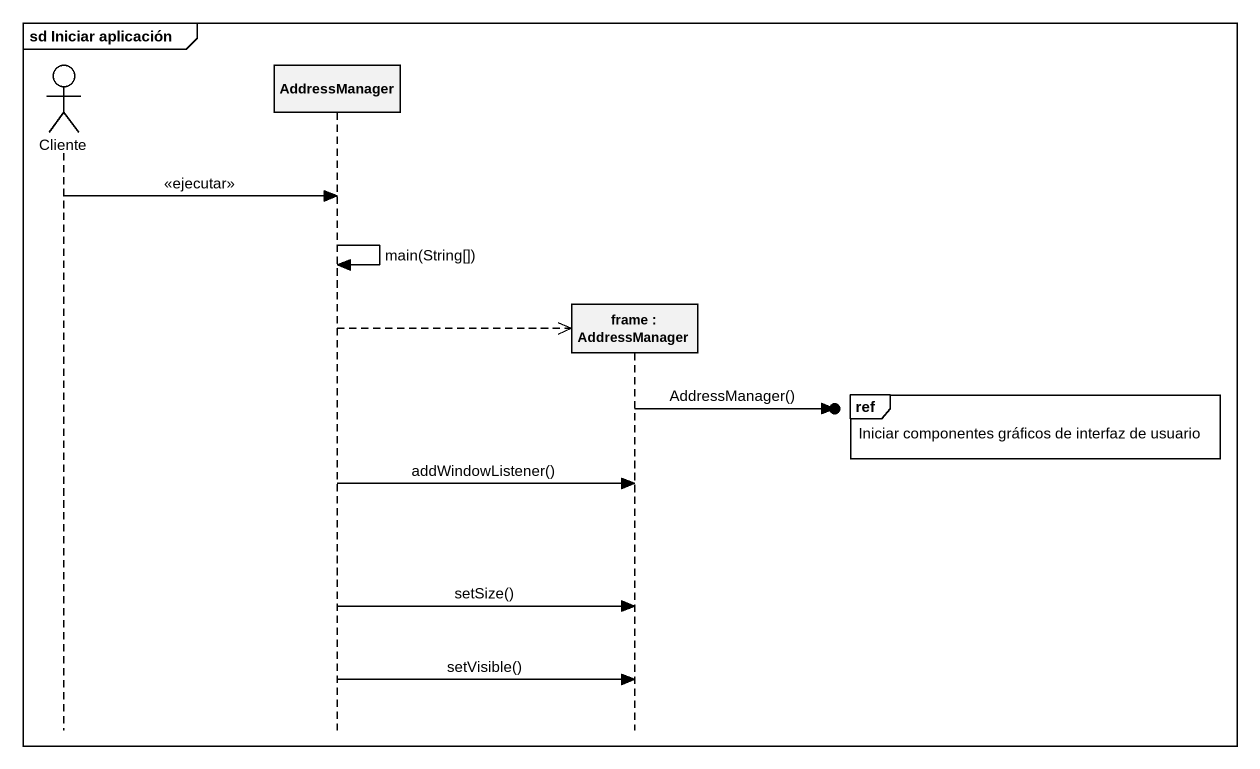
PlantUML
@startuml
mainframe sd Iniciar aplicación
hide footbox
actor Cliente
participant AddressManager
participant "frame : AddressManager" as frame_

Cliente -> AddressManager : <<ejecutar>>
AddressManager -> AddressManager : main(String[])
AddressManager -->> frame_ **
ref over frame_ : Iniciar componentes gráficos de interfaz de usuario
frame_ ->o] : AddressManager()
AddressManager -> frame_ : addWindowListener()
AddressManager -> frame_ : setSize()
AddressManager -> frame_ : setVisible()
@enduml
